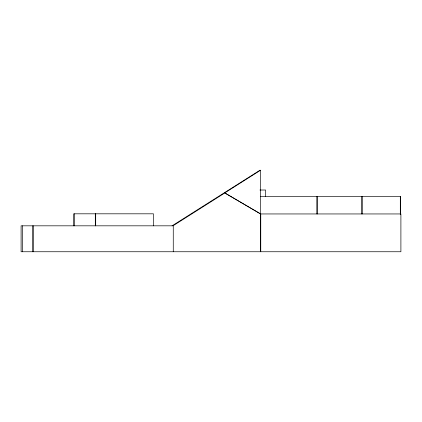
<?xml version="1.0" encoding="UTF-8"?>
<svg xmlns="http://www.w3.org/2000/svg" width="422" height="422" viewBox="0 0 422 422"><rect width="100%" height="100%" fill="white"/><g stroke="black" fill="none" stroke-linecap="round" stroke-linejoin="round"><path stroke-width="0.63" d="M172.07 225.823L259.905 170.251L260.543 170.251L260.506 213.949L400.9 213.949L400.9 251.749L21.1 251.749L21.1 225.823L173.263 225.823L173.263 251.749M260.543 170.251L224.762 192.923L260.685 213.949L260.685 251.749M172.999 225.823L224.91 192.923M259.947 190.016L265.612 190.016L265.612 196.52M260.469 196.52L400.678 196.52L400.678 213.949M225.332 193.255L260.543 213.949M400.409 196.52L400.409 214.27M400.299 196.52L400.299 214.27M362.039 196.52L362.039 213.949M361.934 196.52L361.934 213.949M317.101 196.52L317.101 213.949M317.033 196.52L317.033 213.949M260.764 213.949L260.764 251.749M153.444 225.823L153.444 213.812L73.66 213.812L73.66 225.823M95.704 213.812L95.704 225.823M95.298 213.812L95.298 225.823M74.362 213.812L74.362 225.823M33.322 225.823L33.322 251.749M32.673 225.823L32.673 251.749M22.603 225.823L22.603 251.749"/></g></svg>
